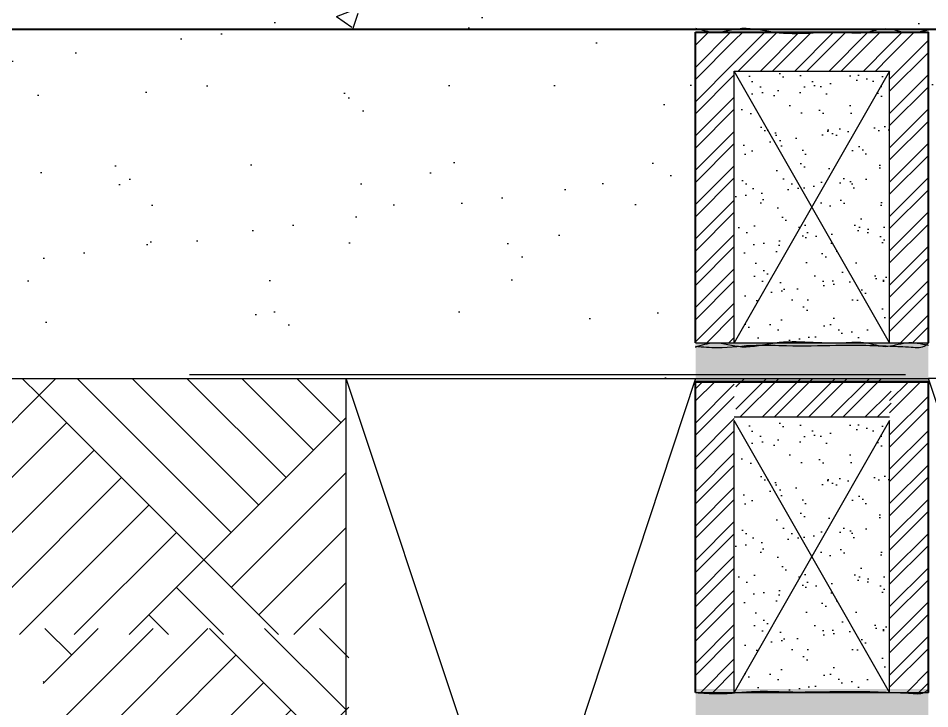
# Model space of a CAD drawing. Header units: inches. Extents: x 8351 to 42256, y 21052 to 33437.
# Drawn here: x 35305.4 to 35328.89, y 32895.93 to 32913.72 of the extents above; entities that cross this region are included whole.
import ezdxf

# ---------------------------------------------------------------- set-up
doc = ezdxf.new("R2010")
doc.units = ezdxf.units.IN
doc.header["$MEASUREMENT"] = 0
pattern_1 = [(45, (-121395.997481429, 31144.25613280415), (-0.4419417382415922, 0.4419417382415922), []), (45, (-121395.997481429, 31144.56863280415), (-0.4419417382415922, 0.4419417382415922), [])]

msp = doc.modelspace()

# ---------------------------------------------------------------- hatches: boundary and pattern name
h = msp.add_hatch()
h.set_pattern_fill('AR-CONC', color=8, scale=0.8, style=0)
h.set_pattern_definition([(49.99999999999999, (-121395.997481429, 31126.33806170599), (5.738081460806028, -0.5020170798607609), [0.6000000000000001, -6.600000000000001]), (355, (-121395.997481429, 31126.33806170599), (-1.110010668904, 6.017537069600095), [0.48, -5.28]), (100.4514, (-121395.5193079887, 31126.29622698605), (4.628075053712172, 5.515516336487629), [0.5099215199999928, -5.609136895999941]), (46.18420000000002, (-121395.997481429, 31127.93806170609), (8.537928389005156, -1.324152114632145), [0.8999999999999957, -9.899999999999931]), (96.63559999999998, (-121395.2859874684, 31127.82771525003), (7.477301644389627, 7.792942967203534), [0.7648823039999942, -8.413703999999909]), (351.1842, (-121395.997481429, 31127.93806170609), (7.477295561069018, 7.792948807402597), [0.7200000000000001, -7.920000000000001]), (21, (-121395.1974814292, 31127.53806170618), (4.775256416947694, -3.220951125322711), [0.6000000000000001, -6.600000000000001]), (326.0000000000001, (-121395.1974814292, 31127.53806170618), (1.946522655372654, 5.801200360374825), [0.48, -5.28]), (71.4514, (-121394.7995435651, 31127.26964885818), (6.72178102865192, 2.580243973679619), [0.5099215200000001, -5.609136896]), (37.50000000000001, (-121395.997481429, 31126.33806170599), (0.09727884253832536, 2.663150830650492), [0, -5.216, 0, -5.36, 0, -5.300000000000001]), (7.499999999999999, (-121395.997481429, 31126.33806170599), (2.104556299537189, 3.155293695058882), [0, -3.056, 0, -5.096, 0, -2.02]), (327.5, (-121397.781481429, 31126.33806170599), (4.270579489379273, -0.1804389738750384), [0, -2, 0, -6.24, 0, -8.28]), (317.5, (-121398.5814814288, 31126.33806170599), (4.66548935473909, 0.8008398586585411), [0, -2.6, 0, -4.144, 0, -5.88])])
edge = h.paths.add_edge_path()
edge.add_line((35364.46906964762, 32917.4432760955), (35328.49042562025, 32917.4432760955))
edge.add_spline(control_points=[(35328.49042562025, 32917.4432760955), (35328.41947734451, 32917.43686583341), (35328.3486114573, 32917.43581030919), (35328.27787668074, 32917.4432760955)], knot_values=[5.468446856194241, 5.468446856194241, 5.468446856194241, 5.468446856194241, 5.682645937162691, 5.682645937466111, 5.682645937466111, 5.682645937466111], degree=3, periodic=0)
edge.add_line((35328.27787668074, 32917.4432760955), (35327.2560488526, 32917.4432760955))
edge.add_spline(control_points=[(35327.2560488526, 32917.4432760955), (35327.05825551881, 32917.41110843077), (35326.85722584093, 32917.43471631251), (35326.65644328019, 32917.4432760955)], knot_values=[3.830591787237537, 3.830591787237537, 3.830591787237537, 3.830591787238227, 4.430197358939486, 4.430197358939486, 4.430197358939486, 4.430197358949663], degree=3, periodic=0)
edge.add_line((35326.65644328019, 32917.4432760955), (35326.2316312995, 32917.4432760955))
edge.add_spline(control_points=[(35326.2316312995, 32917.4432760955), (35325.78608998752, 32917.42883178341), (35325.34200217391, 32917.38333978067), (35324.90009862652, 32917.4432760955)], knot_values=[2.074247133455103, 2.074247133455103, 2.074247133455103, 2.074247133455103, 3.407322677639561, 3.407322677639561, 3.407322677639561, 3.407322677640673], degree=3, periodic=0)
edge.add_line((35324.90009862652, 32917.4432760955), (35294.18093109133, 32917.4432760955))
edge.add_line((35294.18093109133, 32917.4432760955), (35294.18093109133, 32913.4432760955))
edge.add_line((35294.18093109133, 32913.4432760955), (35323.90136521498, 32913.4432760955))
edge.add_spline(control_points=[(35323.90136521498, 32913.4432760955), (35323.94987884911, 32913.45140451688), (35324.11978662575, 32913.47435958852), (35324.28944502494, 32913.46053058311), (35324.41064627191, 32913.4432760955)], knot_values=[1.06876747032226, 1.06876747032226, 1.06876747032226, 1.06876747032226, 1.21519831769307, 1.58148033577314, 1.58148033577314, 1.58148033577314, 1.58148033577314], degree=3, periodic=0)
edge.add_line((35324.41064627191, 32913.4432760955), (35327.62725279296, 32913.4432760955))
edge.add_spline(control_points=[(35327.62725279296, 32913.4432760955), (35327.66402189995, 32913.44902490528), (35327.74368444087, 32913.45703080652), (35327.82353053151, 32913.44977729238), (35327.8665711228, 32913.4432760955)], knot_values=[4.807845778061064, 4.807845778061064, 4.807845778061064, 4.807845778061064, 4.920430728048533, 5.051741984417495, 5.051741984417495, 5.051741984417495, 5.051741984417495], degree=3, periodic=0)
edge.add_line((35327.8665711228, 32913.4432760955), (35364.46906964762, 32913.4432760955))
edge.add_line((35364.46906964762, 32913.4432760955), (35364.46906964762, 32917.4432760955))
h = msp.add_hatch()
h.set_pattern_fill('AR-SAND', color=5, scale=2, style=0)
h.set_pattern_definition([(37.50000000000001, (-121395.997481429, 31126.33806170599), (-0.1259867162192163, 3.853647538026317), [0, -3.04, 0, -3.4, 0, -3.25]), (7.499999999999999, (-121395.997481429, 31126.33806170599), (3.539553410535454, 5.644292130459481), [0, -1.64, 0, -2.74, 0, -1.05]), (327.5, (-121398.457481429, 31126.33806170599), (6.22828372350299, 0.011318107073929), [0, -1, 0, -3.6, 0, -4.7]), (317.5, (-121398.457481429, 31126.33806170599), (6.012253209144586, 1.755351129868498), [0, -0.5, 0, -2.36, 0, -2.7])])
edge = h.paths.add_edge_path()
edge.add_line((35364.46906964762, 32913.4432760955), (35328.94158323204, 32913.4432760955))
edge.add_spline(control_points=[(35328.49042562025, 32913.36134719366), (35328.61040057337, 32913.37218707503), (35328.73061112037, 32913.39833909069), (35328.85082166737, 32913.42449110636)], knot_values=[5.68264593746256, 5.68264593746256, 5.68264593746256, 5.68264593746256, 6.044860867008448, 6.044860867008448, 6.044860867008448, 6.044860867008448], degree=3, periodic=0)
edge.add_line((35328.85082166737, 32913.42449110636), (35328.85082166737, 32904.44327609596))
edge.add_line((35328.85082166737, 32904.4432760955), (35364.46906964762, 32904.4432760955))
edge.add_line((35364.46906964762, 32904.4432760955), (35364.46906964762, 32913.4432760955))
h.paths.add_polyline_path([(35322.85082166737, 32913.4432760955), (35294.18093109133, 32913.4432760955), (35294.18093109133, 32904.4432760955), (35322.85082166737, 32904.4432760955)])
h = msp.add_hatch()
h.set_pattern_fill('STEEL', color=1, scale=5, style=0)
h.set_pattern_definition(pattern_1)
h.paths.add_polyline_path([(35327.85082166737, 32905.36134719366), (35328.85082166737, 32905.36134719366), (35328.85082166737, 32913.36134719366), (35327.85082166737, 32913.36134719366)])
h.paths.add_polyline_path([(35323.85082166737, 32913.36134719366), (35322.85082166737, 32913.36134719366), (35322.85082166737, 32905.36134719366), (35323.85082166737, 32905.36134719366)])
h = msp.add_hatch()
h.set_pattern_fill('STEEL', color=1, scale=5, style=0)
h.set_pattern_definition(pattern_1)
h.paths.add_polyline_path([(35327.85082166737, 32912.36134719366), (35327.85082166737, 32913.36134719366), (35323.85082166737, 32913.36134719366), (35323.85082166737, 32912.36134719366)])
h = msp.add_hatch()
h.set_pattern_fill('AR-SAND', color=8, scale=0.5, style=0)
h.set_pattern_definition([(37.50000000000001, (-121435.8612585226, 31113.86008996173), (-0.03149667905480408, 0.9634118845065793), [0, -0.76, 0, -0.85, 0, -0.8125]), (7.499999999999999, (-121435.8612585226, 31113.86008996173), (0.8848883526338636, 1.41107303261487), [0, -0.41, 0, -0.685, 0, -0.2625]), (327.5, (-121436.4762585219, 31113.86008996173), (1.557070930875748, 0.002829526768482249), [0, -0.25, 0, -0.9, 0, -1.175]), (317.5, (-121436.4762585219, 31113.86008996173), (1.503063302286147, 0.4388377824671246), [0, -0.125, 0, -0.59, 0, -0.675])])
h.paths.add_polyline_path([(35323.85082166737, 32905.36134719366), (35327.85082166737, 32905.36134719366), (35327.85082166737, 32912.36134719366), (35323.85082166737, 32912.36134719366)])
h = msp.add_hatch()
h.set_pattern_fill('ESCHER', color=8, scale=0.2, style=0)
h.set_pattern_definition([(59.99999999999999, (-121395.997481429, 31114.25613280415), (-0.2399999999062395, -5.413260950604126e-11), [0.22, -0.02]), (180, (-121395.997481429, 31114.25613280415), (0.12, -0.2078460968), [0.22, -0.02]), (300.0000000000001, (-121395.997481429, 31114.25613280415), (0.2399999999062395, -5.413260950604126e-11), [0.22, -0.02]), (59.99999999999999, (-121395.9774814285, 31114.25613280415), (-0.2399999999062395, -5.413260950604126e-11), [0.04000000000000001, -0.2]), (300.0000000000001, (-121395.9774814285, 31114.25613280415), (0.2399999999062395, -5.413260950604126e-11), [0.04000000000000001, -0.2]), (59.99999999999999, (-121396.0074814288, 31114.27345331182), (-0.2399999999062395, -5.413260950604126e-11), [0.04000000000000001, -0.2]), (180, (-121396.0074814288, 31114.27345331182), (0.12, -0.2078460968), [0.04000000000000001, -0.2]), (300.0000000000001, (-121396.0074814288, 31114.23881229601), (0.2399999999062395, -5.413260950604126e-11), [0.04000000000000001, -0.2]), (180, (-121396.0074814288, 31114.23881229601), (0.12, -0.2078460968), [0.04000000000000001, -0.2]), (59.99999999999999, (-121396.0774814291, 31114.25613280415), (-0.2399999999062395, -5.413260950604126e-11), [0.04000000000000001, -0.2]), (300.0000000000001, (-121396.0774814291, 31114.25613280415), (0.2399999999062395, -5.413260950604126e-11), [0.04000000000000001, -0.2]), (59.99999999999999, (-121395.957481429, 31114.1868507716), (-0.2399999999062395, -5.413260950604126e-11), [0.04000000000000001, -0.2]), (180, (-121395.957481429, 31114.1868507716), (0.12, -0.2078460968), [0.04000000000000001, -0.2]), (300.0000000000001, (-121395.957481429, 31114.32541483624), (0.2399999999062395, -5.413260950604126e-11), [0.04000000000000001, -0.2]), (180, (-121395.957481429, 31114.32541483624), (0.12, -0.2078460968), [0.04000000000000001, -0.2]), (0, (-121395.957481429, 31114.29077381996), (-0.12, 0.2078460968), [0.14, -0.1]), (0, (-121395.957481429, 31114.22149178788), (-0.12, 0.2078460968), [0.14, -0.1]), (120, (-121395.9874814292, 31114.3080943281), (-0.2399999999062395, 5.413269832388323e-11), [0.139999999999998, -0.09999999999999902]), (120, (-121396.0474814288, 31114.27345331182), (-0.2399999999062395, 5.413269832388323e-11), [0.139999999999998, -0.09999999999999902]), (240, (-121396.0474814288, 31114.23881229601), (0.1199999999062394, -0.2078460968541327), [0.14, -0.1]), (240, (-121395.9874814292, 31114.20417127974), (0.1199999999062394, -0.2078460968541327), [0.14, -0.1])])
edge = h.paths.add_edge_path()
edge.add_spline(control_points=[(35328.85082166737, 32905.36134719366), (35328.82959866526, 32905.33799876814), (35328.72107598001, 32905.21860784414), (35328.33447372729, 32905.26340679621), (35327.77470480373, 32905.27595696814), (35327.11899575593, 32905.30688197474), (35326.23304948679, 32905.29377859115), (35325.36053153782, 32905.27150196518), (35324.34230916297, 32905.32792001806), (35323.56122477914, 32905.21551828395), (35323.03968628498, 32905.25669865293), (35322.85082166737, 32905.27161129034)], knot_values=[0, 0, 0, 0, 0.09269881097107557, 0.4740104074243838, 1.017993143595406, 1.851571663378173, 2.411219109026905, 3.683532794642607, 4.466243239001887, 5.465456502621301, 6.032726868925216, 6.032726868925216, 6.032726868925216, 6.032726868925216], degree=3, periodic=0)
edge.add_line((35322.85082166737, 32905.27161129034), (35322.85082166737, 32904.46986757341))
edge.add_spline(control_points=[(35322.85082166737, 32904.46986757341), (35323.00977660066, 32904.41848218936), (35323.16873153394, 32904.3670968053), (35323.32925694624, 32904.36134719366)], knot_values=[0, 0, 0, 0, 0.4905884110814394, 0.4905884110814394, 0.4905884110814394, 0.4905884110890959], degree=3, periodic=0)
edge.add_spline(control_points=[(35323.32925694624, 32904.36134719366), (35323.56635652205, 32904.35285489057), (35324.09203337787, 32904.55188356602), (35324.61533102954, 32904.39997082652), (35324.90009862652, 32904.36134719366)], knot_values=[0.4905884110814394, 0.4905884110814394, 0.4905884110814394, 0.4905884110890959, 1.21519831769307, 2.074247133455103, 2.07424713345554, 2.07424713345554, 2.07424713345554], degree=3, periodic=0)
edge.add_line((35324.90009862652, 32904.36134719366), (35326.2316312995, 32904.36134719366))
edge.add_spline(control_points=[(35326.2316312995, 32904.36134719366), (35326.37309655642, 32904.36593345349), (35326.51470834764, 32904.36738965177), (35326.65644328019, 32904.36134719366)], knot_values=[3.407322677643481, 3.407322677643481, 3.407322677643481, 3.407322677643481, 3.830591787237537, 3.830591787245581, 3.830591787245581, 3.830591787245581], degree=3, periodic=0)
edge.add_line((35326.65644328019, 32904.36134719366), (35327.25604885167, 32904.36134719366))
edge.add_spline(control_points=[(35327.25604885167, 32904.36134719366), (35327.41776331423, 32904.38764725375), (35327.75567146113, 32904.52230911917), (35328.09690578843, 32904.38044798264), (35328.27787668074, 32904.36134719366)], knot_values=[4.430197358948973, 4.430197358950231, 4.430197358950231, 4.430197358950231, 4.920430728048533, 5.468446856193365, 5.468446856193365, 5.468446856193365, 5.46844685649766], degree=3, periodic=0)
edge.add_line((35328.27787668074, 32904.36134719366), (35328.49042562025, 32904.36134719366))
edge.add_spline(control_points=[(35328.49042562025, 32904.36134719366), (35328.61040057337, 32904.37218707503), (35328.73061112037, 32904.39833909069), (35328.85082166737, 32904.42449110636)], knot_values=[5.682645937467131, 5.682645937467131, 5.682645937467131, 5.682645937467131, 6.044860867008448, 6.044860867008448, 6.044860867008448, 6.044860867008448], degree=3, periodic=0)
edge.add_line((35328.85082166737, 32904.42449110636), (35328.85082166737, 32905.36134719366))
h = msp.add_hatch(color=7)
edge = h.paths.add_edge_path()
edge.add_line((35328.85082166737, 32905.36134719366), (35322.85082166737, 32905.36134719366))
edge.add_line((35322.85082166737, 32905.36134719366), (35322.85082166737, 32905.27161129034))
edge.add_spline(control_points=[(35322.85082166737, 32905.27161129034), (35323.03968628498, 32905.25669865293), (35323.56122477914, 32905.21551828395), (35324.34230916297, 32905.32792001806), (35325.36053153782, 32905.27150196518), (35326.23304948679, 32905.29377859115), (35327.11899575593, 32905.30688197474), (35327.77470480373, 32905.27595696814), (35328.33447372729, 32905.26340679621), (35328.72107598001, 32905.21860784414), (35328.82959866526, 32905.33799876814), (35328.85082166737, 32905.36134719366)], knot_values=[0, 0, 0, 0, 0.5672703663039161, 1.56648362992333, 2.349194074282609, 3.621507759898311, 4.181155205547044, 5.01473372532981, 5.558716461500833, 5.940028057954141, 6.032726868925216, 6.032726868925216, 6.032726868925216, 6.032726868925216], degree=3, periodic=0)
edge = h.paths.add_edge_path()
edge.add_spline(control_points=[(35324.90009862652, 32904.36134719366), (35324.61533102954, 32904.39997082652), (35324.09203337787, 32904.55188356602), (35323.56635652205, 32904.35285489057), (35323.32925694624, 32904.36134719366)], knot_values=[0.4905884110814394, 0.4905884110814394, 0.4905884110814394, 0.4905884110818768, 1.34963722684391, 2.074247133447884, 2.07424713345554, 2.07424713345554, 2.07424713345554], degree=3, periodic=0)
edge.add_line((35323.32925694624, 32904.36134719366), (35324.90009862652, 32904.36134719366))
edge = h.paths.add_edge_path()
edge.add_spline(control_points=[(35323.32925694624, 32904.36134719366), (35323.16873153394, 32904.3670968053), (35323.00977660066, 32904.41848218936), (35322.85082166737, 32904.46986757341)], knot_values=[0, 7.656486555873698e-12, 7.656486555873698e-12, 7.656486555873698e-12, 0.4905884110890959, 0.4905884110890959, 0.4905884110890959, 0.4905884110890959], degree=3, periodic=0)
edge.add_line((35322.85082166737, 32904.46986757341), (35322.85082166737, 32904.36134719366))
edge.add_line((35322.85082166737, 32904.36134719366), (35323.32925694624, 32904.36134719366))
edge = h.paths.add_edge_path()
edge.add_spline(control_points=[(35328.27787668074, 32904.36134719366), (35328.09690578843, 32904.38044798264), (35327.75567146113, 32904.52230911917), (35327.41776331423, 32904.38764725375), (35327.25604885167, 32904.36134719366)], knot_values=[4.430197358948973, 4.430197359253269, 4.430197359253269, 4.430197359253269, 4.978213487398101, 5.468446856496403, 5.468446856496403, 5.468446856496403, 5.46844685649766], degree=3, periodic=0)
edge.add_line((35327.2560488526, 32904.36134719366), (35328.27787668074, 32904.36134719366))
edge = h.paths.add_edge_path()
edge.add_spline(control_points=[(35328.85082166737, 32904.42449110636), (35328.73061112037, 32904.39833909069), (35328.61040057337, 32904.37218707503), (35328.49042562025, 32904.36134719366)], knot_values=[5.682645937467131, 5.682645937467131, 5.682645937467131, 5.682645937467131, 6.044860867008448, 6.044860867008448, 6.044860867008448, 6.044860867008448], degree=3, periodic=0)
edge.add_line((35328.49042562025, 32904.36134719366), (35328.85082166737, 32904.36134719366))
edge.add_line((35328.85082166737, 32904.36134719366), (35328.85082166737, 32904.42449110636))
h = msp.add_hatch()
h.set_pattern_fill('AR-PARQ1', color=8, scale=0.5, angle=45, style=0)
h.set_pattern_definition([(135, (-121395.997481429, 31126.33806170599), (-8.485281374238571, 8.881784197001252e-16), [6, -6]), (135, (-121395.2903746478, 31127.04516848718), (-8.485281374238571, 8.881784197001252e-16), [6, -6]), (135, (-121394.5832678666, 31127.75227526838), (-8.485281374238571, 8.881784197001252e-16), [6, -6]), (135, (-121393.8761610854, 31128.45938204957), (-8.485281374238571, 8.881784197001252e-16), [6, -6]), (135, (-121393.1690543042, 31129.16648883076), (-8.485281374238571, 8.881784197001252e-16), [6, -6]), (135, (-121392.4619475231, 31129.87359561195), (-8.485281374238571, 8.881784197001252e-16), [6, -6]), (135, (-121391.7548407419, 31130.58070239314), (-8.485281374238571, 8.881784197001252e-16), [6, -6]), (45, (-121400.2401221162, 31130.58070239314), (8.485281374238571, -8.881784197001252e-16), [6, -6]), (45, (-121400.9472288974, 31131.28780917434), (8.485281374238571, -8.881784197001252e-16), [6, -6]), (45, (-121401.6543356786, 31131.99491595553), (8.485281374238571, -8.881784197001252e-16), [6, -6]), (45, (-121402.3614424597, 31132.70202273672), (8.485281374238571, -8.881784197001252e-16), [6, -6]), (45, (-121403.0685492409, 31133.40912951791), (8.485281374238571, -8.881784197001252e-16), [6, -6]), (45, (-121403.7756560221, 31134.11623629911), (8.485281374238571, -8.881784197001252e-16), [6, -6]), (45, (-121404.4827628033, 31134.8233430803), (8.485281374238571, -8.881784197001252e-16), [6, -6])])
h.paths.add_polyline_path([(35294.18093109133, 32904.4432760955), (35294.18093109133, 32897.84472146427), (35313.85082166737, 32897.84472146427), (35313.85082166737, 32904.4432760955)])
h = msp.add_hatch()
h.set_pattern_fill('STEEL', color=1, scale=5, style=0)
h.set_pattern_definition([(45, (-121395.9562585456, 31135.33722655644), (-0.4419417382415922, 0.4419417382415922), []), (45, (-121395.9562585456, 31135.64972655644), (-0.4419417382415922, 0.4419417382415922), [])])
h.paths.add_polyline_path([(35327.89204455076, 32903.44244094595), (35327.89204455076, 32904.44244094595), (35323.89204455076, 32904.44244094595), (35323.89204455076, 32903.44244094595)])
h = msp.add_hatch()
h.set_pattern_fill('STEEL', color=1, scale=5, style=0)
h.set_pattern_definition([(45, (-121395.997481429, 31126.25252053776), (-0.4419417382415922, 0.4419417382415922), []), (45, (-121395.997481429, 31126.56502053776), (-0.4419417382415922, 0.4419417382415922), [])])
h.paths.add_polyline_path([(35327.85082166737, 32896.35773492727), (35328.85082166737, 32896.35773492727), (35328.85082166737, 32904.35773492727), (35327.85082166737, 32904.35773492727)])
h.paths.add_polyline_path([(35323.85082166737, 32904.35773492727), (35322.85082166737, 32904.35773492727), (35322.85082166737, 32896.35773492727), (35323.85082166737, 32896.35773492727)])
h = msp.add_hatch()
h.set_pattern_fill('AR-SAND', color=8, scale=0.5, style=0)
h.set_pattern_definition([(37.50000000000001, (-121435.8612585226, 31104.85647769535), (-0.03149667905480408, 0.9634118845065793), [0, -0.76, 0, -0.85, 0, -0.8125]), (7.499999999999999, (-121435.8612585226, 31104.85647769535), (0.8848883526338636, 1.41107303261487), [0, -0.41, 0, -0.685, 0, -0.2625]), (327.5, (-121436.4762585219, 31104.85647769535), (1.557070930875748, 0.002829526768482249), [0, -0.25, 0, -0.9, 0, -1.175]), (317.5, (-121436.4762585219, 31104.85647769535), (1.503063302286147, 0.4388377824671246), [0, -0.125, 0, -0.59, 0, -0.675])])
h.paths.add_polyline_path([(35323.85082166737, 32896.35773492727), (35327.85082166737, 32896.35773492727), (35327.85082166737, 32903.35773492727), (35323.85082166737, 32903.35773492727)])
h = msp.add_hatch()
h.set_pattern_fill('AR-PARQ1', color=8, scale=0.5, angle=45, style=0)
h.set_pattern_definition([(45.00000000000001, (44337.23307890261, 101426.5682760955), (8.485281374238571, 8.881784197001252e-16), [6, -6]), (45.00000000000001, (44336.52597212142, 101427.2753828767), (8.485281374238571, 8.881784197001252e-16), [6, -6]), (45.00000000000001, (44335.81886534022, 101427.9824896579), (8.485281374238571, 8.881784197001252e-16), [6, -6]), (45.00000000000001, (44335.11175855903, 101428.6895964391), (8.485281374238571, 8.881784197001252e-16), [6, -6]), (45.00000000000001, (44334.40465177784, 101429.3967032203), (8.485281374238571, 8.881784197001252e-16), [6, -6]), (45.00000000000001, (44333.69754499665, 101430.1038100015), (8.485281374238571, 8.881784197001252e-16), [6, -6]), (45.00000000000001, (44332.99043821546, 101430.8109167827), (8.485281374238571, 8.881784197001252e-16), [6, -6]), (135, (44341.47571958976, 101430.8109167827), (-8.485281374238571, -8.881784197001252e-16), [6, -6]), (135, (44342.18282637095, 101431.5180235639), (-8.485281374238571, -8.881784197001252e-16), [6, -6]), (135, (44342.88993315215, 101432.2251303451), (-8.485281374238571, -8.881784197001252e-16), [6, -6]), (135, (44343.59703993334, 101432.9322371263), (-8.485281374238571, -8.881784197001252e-16), [6, -6]), (135, (44344.30414671453, 101433.6393439074), (-8.485281374238571, -8.881784197001252e-16), [6, -6]), (135, (44345.01125349572, 101434.3464506886), (-8.485281374238571, -8.881784197001252e-16), [6, -6]), (135, (44345.71836027691, 101435.0535574698), (-8.485281374238571, -8.881784197001252e-16), [6, -6])])
h.paths.add_polyline_path([(35306.04557890261, 32898.0057760955), (35313.92057890261, 32898.0057760955), (35313.92057890261, 32871.1932760955), (35306.04557890261, 32871.1932760955)])
h = msp.add_hatch()
h.set_pattern_fill('ESCHER', color=8, scale=0.2, style=0)
h.set_pattern_definition([(59.99999999999999, (-121395.997481429, 31105.33806170599), (-0.2399999999062395, -5.413260950604126e-11), [0.22, -0.02]), (180, (-121395.997481429, 31105.33806170599), (0.12, -0.2078460968), [0.22, -0.02]), (300.0000000000001, (-121395.997481429, 31105.33806170599), (0.2399999999062395, -5.413260950604126e-11), [0.22, -0.02]), (59.99999999999999, (-121395.9774814285, 31105.33806170599), (-0.2399999999062395, -5.413260950604126e-11), [0.04000000000000001, -0.2]), (300.0000000000001, (-121395.9774814285, 31105.33806170599), (0.2399999999062395, -5.413260950604126e-11), [0.04000000000000001, -0.2]), (59.99999999999999, (-121396.0074814288, 31105.35538221413), (-0.2399999999062395, -5.413260950604126e-11), [0.04000000000000001, -0.2]), (180, (-121396.0074814288, 31105.35538221413), (0.12, -0.2078460968), [0.04000000000000001, -0.2]), (300.0000000000001, (-121396.0074814288, 31105.32074119785), (0.2399999999062395, -5.413260950604126e-11), [0.04000000000000001, -0.2]), (180, (-121396.0074814288, 31105.32074119785), (0.12, -0.2078460968), [0.04000000000000001, -0.2]), (59.99999999999999, (-121396.0774814291, 31105.33806170599), (-0.2399999999062395, -5.413260950604126e-11), [0.04000000000000001, -0.2]), (300.0000000000001, (-121396.0774814291, 31105.33806170599), (0.2399999999062395, -5.413260950604126e-11), [0.04000000000000001, -0.2]), (59.99999999999999, (-121395.957481429, 31105.26877967391), (-0.2399999999062395, -5.413260950604126e-11), [0.04000000000000001, -0.2]), (180, (-121395.957481429, 31105.26877967391), (0.12, -0.2078460968), [0.04000000000000001, -0.2]), (300.0000000000001, (-121395.957481429, 31105.40734373808), (0.2399999999062395, -5.413260950604126e-11), [0.04000000000000001, -0.2]), (180, (-121395.957481429, 31105.40734373808), (0.12, -0.2078460968), [0.04000000000000001, -0.2]), (0, (-121395.957481429, 31105.37270272227), (-0.12, 0.2078460968), [0.14, -0.1]), (0, (-121395.957481429, 31105.30342068972), (-0.12, 0.2078460968), [0.14, -0.1]), (120, (-121395.9874814292, 31105.3900232304), (-0.2399999999062395, 5.413269832388323e-11), [0.139999999999998, -0.09999999999999903]), (120, (-121396.0474814288, 31105.35538221413), (-0.2399999999062395, 5.413269832388323e-11), [0.139999999999998, -0.09999999999999903]), (240, (-121396.0474814288, 31105.32074119785), (0.1199999999062394, -0.2078460968541327), [0.14, -0.1]), (240, (-121395.9874814292, 31105.28610018205), (0.1199999999062394, -0.2078460968541327), [0.14, -0.1])])
edge = h.paths.add_edge_path()
edge.add_spline(control_points=[(35328.85082166737, 32896.4432760955), (35328.82959866526, 32896.41992766998), (35328.72107598001, 32896.30053674645), (35328.33447372729, 32896.34533569851), (35327.77470480373, 32896.35788587044), (35327.11899575593, 32896.38881087658), (35326.23304948679, 32896.37570749345), (35325.36053153782, 32896.35343086749), (35324.34230916297, 32896.40984892036), (35323.56122477914, 32896.29744718625), (35323.03968628498, 32896.33862755477), (35322.85082166737, 32896.35354019265)], knot_values=[0, 0, 0, 0, 0.09269881097107557, 0.4740104074243838, 1.017993143595406, 1.851571663378173, 2.411219109026905, 3.683532794642607, 4.466243239001887, 5.465456502621301, 6.032726868925216, 6.032726868925216, 6.032726868925216, 6.032726868925216], degree=3, periodic=0)
edge.add_line((35322.85082166737, 32896.35354019265), (35322.85082166737, 32895.55179647572))
edge.add_spline(control_points=[(35322.85082166737, 32895.55179647572), (35323.00977660066, 32895.5004110912), (35323.16873153488, 32895.44902570714), (35323.32925694624, 32895.4432760955)], knot_values=[0, 0, 0, 0, 0.4905884110814394, 0.4905884110814394, 0.4905884110814394, 0.4905884110890959], degree=3, periodic=0)
edge.add_spline(control_points=[(35323.32925694624, 32895.4432760955), (35323.56635652205, 32895.43478379241), (35324.09203337787, 32895.63381246786), (35324.61533103047, 32895.48189972836), (35324.90009862652, 32895.4432760955)], knot_values=[0.4905884110814394, 0.4905884110814394, 0.4905884110814394, 0.4905884110890959, 1.21519831769307, 2.074247133455103, 2.07424713345554, 2.07424713345554, 2.07424713345554], degree=3, periodic=0)
edge.add_line((35324.90009862652, 32895.4432760955), (35326.2316312995, 32895.4432760955))
edge.add_spline(control_points=[(35326.2316312995, 32895.4432760955), (35326.37309655642, 32895.4478623558), (35326.51470834764, 32895.44931855408), (35326.65644328019, 32895.4432760955)], knot_values=[3.407322677643481, 3.407322677643481, 3.407322677643481, 3.407322677643481, 3.830591787237537, 3.830591787245581, 3.830591787245581, 3.830591787245581], degree=3, periodic=0)
edge.add_line((35326.65644328019, 32895.4432760955), (35327.25604885167, 32895.4432760955))
edge.add_spline(control_points=[(35327.2560488526, 32895.4432760955), (35327.41776331423, 32895.46957615559), (35327.75567146113, 32895.60423802148), (35328.09690578843, 32895.46237688494), (35328.27787668074, 32895.4432760955)], knot_values=[4.430197358948973, 4.430197358950231, 4.430197358950231, 4.430197358950231, 4.920430728048533, 5.468446856193365, 5.468446856193365, 5.468446856193365, 5.46844685649766], degree=3, periodic=0)
edge.add_line((35328.27787668074, 32895.4432760955), (35328.49042562025, 32895.4432760955))
edge.add_spline(control_points=[(35328.49042562025, 32895.4432760955), (35328.61040057337, 32895.45411597734), (35328.73061112037, 32895.480267993), (35328.85082166737, 32895.5064200082)], knot_values=[5.682645937467131, 5.682645937467131, 5.682645937467131, 5.682645937467131, 6.044860867008448, 6.044860867008448, 6.044860867008448, 6.044860867008448], degree=3, periodic=0)
edge.add_line((35328.85082166737, 32895.5064200082), (35328.85082166737, 32896.4432760955))
h = msp.add_hatch(color=7)
edge = h.paths.add_edge_path()
edge.add_line((35328.85082166737, 32896.4432760955), (35322.85082166737, 32896.4432760955))
edge.add_line((35322.85082166737, 32896.4432760955), (35322.85082166737, 32896.35354019218))
edge.add_spline(control_points=[(35322.85082166737, 32896.35354019265), (35323.03968628498, 32896.33862755477), (35323.56122477914, 32896.29744718625), (35324.34230916297, 32896.40984892036), (35325.36053153782, 32896.35343086749), (35326.23304948679, 32896.37570749345), (35327.11899575593, 32896.38881087658), (35327.77470480373, 32896.35788587044), (35328.33447372729, 32896.34533569851), (35328.72107598001, 32896.30053674645), (35328.82959866526, 32896.41992766998), (35328.85082166737, 32896.4432760955)], knot_values=[0, 0, 0, 0, 0.5672703663039161, 1.56648362992333, 2.349194074282609, 3.621507759898311, 4.181155205547044, 5.01473372532981, 5.558716461500833, 5.940028057954141, 6.032726868925216, 6.032726868925216, 6.032726868925216, 6.032726868925216], degree=3, periodic=0)
edge = h.paths.add_edge_path()
edge.add_spline(control_points=[(35324.90009862652, 32895.4432760955), (35324.61533103047, 32895.48189972836), (35324.09203337787, 32895.63381246786), (35323.56635652205, 32895.43478379241), (35323.32925694624, 32895.4432760955)], knot_values=[0.4905884110814394, 0.4905884110814394, 0.4905884110814394, 0.4905884110818768, 1.34963722684391, 2.074247133447884, 2.07424713345554, 2.07424713345554, 2.07424713345554], degree=3, periodic=0)
edge.add_line((35323.32925694624, 32895.4432760955), (35324.90009862652, 32895.4432760955))
edge = h.paths.add_edge_path()
edge.add_spline(control_points=[(35323.32925694624, 32895.4432760955), (35323.16873153488, 32895.44902570714), (35323.00977660066, 32895.5004110912), (35322.85082166737, 32895.55179647572)], knot_values=[0, 7.656486555873698e-12, 7.656486555873698e-12, 7.656486555873698e-12, 0.4905884110890959, 0.4905884110890959, 0.4905884110890959, 0.4905884110890959], degree=3, periodic=0)
edge.add_line((35322.85082166737, 32895.55179647572), (35322.85082166737, 32895.44327609596))
edge.add_line((35322.85082166737, 32895.4432760955), (35323.32925694624, 32895.4432760955))
edge = h.paths.add_edge_path()
edge.add_spline(control_points=[(35328.27787668074, 32895.4432760955), (35328.09690578843, 32895.46237688494), (35327.75567146113, 32895.60423802148), (35327.41776331423, 32895.46957615559), (35327.2560488526, 32895.4432760955)], knot_values=[4.430197358948973, 4.430197359253269, 4.430197359253269, 4.430197359253269, 4.978213487398101, 5.468446856496403, 5.468446856496403, 5.468446856496403, 5.46844685649766], degree=3, periodic=0)
edge.add_line((35327.2560488526, 32895.4432760955), (35328.27787668074, 32895.4432760955))
edge = h.paths.add_edge_path()
edge.add_spline(control_points=[(35328.85082166737, 32895.5064200082), (35328.73061112037, 32895.480267993), (35328.61040057337, 32895.45411597734), (35328.49042562025, 32895.4432760955)], knot_values=[5.682645937467131, 5.682645937467131, 5.682645937467131, 5.682645937467131, 6.044860867008448, 6.044860867008448, 6.044860867008448, 6.044860867008448], degree=3, periodic=0)
edge.add_line((35328.49042562025, 32895.4432760955), (35328.85082166737, 32895.4432760955))
edge.add_line((35328.85082166737, 32895.4432760955), (35328.85082166737, 32895.5064200082))

# ---------------------------------------------------------------- linework, layer by layer
at = {"color": 7, "lineweight": 40}
for p, q in [((35294.18093109133, 32913.4432760955), (35364.46906964762, 32913.4432760955)), ((35322.85082166737, 32913.4432760955), (35328.85082166737, 32913.4432760955)), ((35322.85082166737, 32913.36134719366), (35328.85082166737, 32913.36134719366)), ((35322.85082166737, 32905.36134719366), (35322.85082166737, 32913.36134719366)), ((35327.62725279296, 32913.4432760955), (35364.46906964762, 32913.4432760955)), ((35328.85082166737, 32905.36134719366), (35328.85082166737, 32913.36134719366)), ((35322.85082166737, 32896.35773492727), (35322.85082166737, 32904.35773492727)), ((35322.85082166737, 32904.35773492727), (35328.85082166737, 32904.35773492727)), ((35328.85082166737, 32896.35773492727), (35328.85082166737, 32904.35773492727))]:
    msp.add_line(p, q, dxfattribs=at)
at = {"color": 7}
for p, q in [((35322.85082166737, 32913.36134719366), (35328.85082166737, 32913.36134719366)), ((35322.85082166737, 32905.36134719366), (35322.85082166737, 32913.36134719366)), ((35328.85082166737, 32905.36134719366), (35328.85082166737, 32913.36134719366)), ((35323.85082166737, 32912.36134719366), (35327.85082166737, 32912.36134719366)), ((35323.85082166737, 32905.36134719366), (35323.85082166737, 32912.36134719366)), ((35327.85082166737, 32905.36134719366), (35327.85082166737, 32912.36134719366)), ((35322.85082166737, 32905.36134719366), (35328.85082166737, 32905.36134719366)), ((35294.18093109133, 32904.4432760955), (35313.85082166737, 32904.4432760955)), ((35313.85082166737, 32877.4432760955), (35313.85082166737, 32904.4432760955)), ((35322.85082166737, 32904.4432760955), (35328.85082166737, 32904.4432760955)), ((35322.85082166737, 32896.35773492727), (35322.85082166737, 32904.35773492727)), ((35328.85082166737, 32896.35773492727), (35328.85082166737, 32904.35773492727)), ((35327.85082166737, 32903.4432760955), (35323.85082166737, 32903.4432760955)), ((35323.85082166737, 32896.35773492727), (35323.85082166737, 32903.35773492727)), ((35327.85082166737, 32896.35773492727), (35327.85082166737, 32903.35773492727)), ((35322.85082166737, 32896.35773492727), (35328.85082166737, 32896.35773492727)), ((35322.85082166737, 32896.35773492727), (35328.85082166737, 32896.35773492727)), ((35322.85082166737, 32896.35773492727), (35328.85082166737, 32896.35773492727))]:
    msp.add_line(p, q, dxfattribs=at)
at = {"color": 8}
for p, q in [((35327.85082166737, 32905.36134719366), (35323.85082166737, 32912.36134719366)), ((35327.85082166737, 32912.36134719366), (35323.85082166737, 32905.36134719366)), ((35328.25764408803, 32904.53749826766), (35309.82014408803, 32904.53749826766)), ((35322.85082166737, 32877.4432760955), (35313.85082166737, 32904.4432760955)), ((35313.85082166737, 32904.4432760955), (35322.85082166737, 32904.4432760955)), ((35322.85082166737, 32904.4432760955), (35313.92057890261, 32877.4432760955)), ((35337.85082166737, 32877.4432760955), (35328.85082166737, 32904.4432760955)), ((35337.85082166737, 32904.4432760955), (35328.85082166737, 32904.4432760955)), ((35327.85082166737, 32896.35773492727), (35323.85082166737, 32903.35773492727)), ((35327.85082166737, 32903.35773492727), (35323.85082166737, 32896.35773492727))]:
    msp.add_line(p, q, dxfattribs=at)
at = {"color": 7, "lineweight": 50}
msp.add_line((35322.85082166737, 32904.35773492727), (35328.85082166737, 32904.35773492727), dxfattribs=at)
at = {"color": 7}
for points in [[(35322.85082166737, 32913.46986757341), (35323.32925694624, 32913.36134719366), (35324.04690986501, 32913.46151607652), (35324.90009862652, 32913.36134719366), (35326.65644328019, 32913.36134719366), (35327.2560488526, 32913.36134719366), (35327.73760707679, 32913.45316457917), (35328.27787668074, 32913.36134719366), (35328.85082166737, 32913.42449110636)], [(35322.85082166737, 32905.25282681343), (35323.32925694624, 32905.36134719366), (35324.04690986501, 32905.26117831079), (35324.90009862652, 32905.36134719366), (35326.65644328019, 32905.36134719366), (35327.2560488526, 32905.36134719366), (35327.73760707679, 32905.26952980767), (35328.27787668074, 32905.36134719366), (35328.85082166737, 32905.29820328095)], [(35322.85082166737, 32905.27161129034), (35323.41732401496, 32905.24210266751), (35324.41479286647, 32905.30111991317), (35325.19740305564, 32905.28859266761), (35326.46969112849, 32905.29666578147), (35327.02932299489, 32905.30084153014), (35327.86252490433, 32905.27578703902), (35328.4059174536, 32905.2504541644), (35328.78441847118, 32905.29666578147), (35328.85082166737, 32905.36134719366)], [(35322.85082166737, 32896.35354019265), (35323.41732401496, 32896.32403156935), (35324.4147928674, 32896.38304881548), (35325.19740305564, 32896.37052156992), (35326.46969112849, 32896.37859468377), (35327.02932299583, 32896.38277043198), (35327.86252490433, 32896.35771594086), (35328.4059174536, 32896.33238306671), (35328.78441847118, 32896.37859468377), (35328.85082166737, 32896.4432760955)]]:
    msp.add_spline(points, degree=3, dxfattribs=at)

doc.saveas('drawing.dxf')
